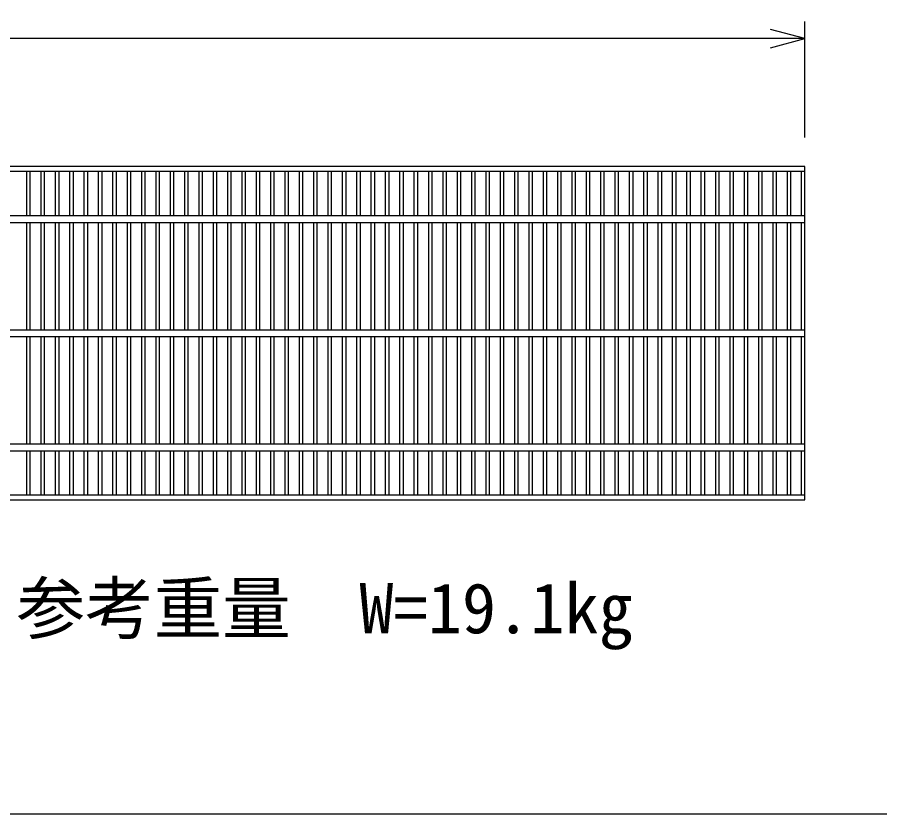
# Model space of a CAD drawing. Units: millimetres, scale not verified. Extents: x -16800 to 16800, y -5940 to 5940.
# Drawn here: x -5464 to -4709, y 8 to 705 of the extents above; entities that cross this region are included whole.
import ezdxf
from ezdxf.enums import TextEntityAlignment as Align

# ---------------------------------------------------------------- set-up
doc = ezdxf.new("R2010")
doc.units = ezdxf.units.MM
doc.header["$LTSCALE"] = 20
for name, color, linetype, lineweight in [('0-0_DIM', 7, 'Continuous', 25), ('0-2_HATCH', 6, 'Continuous', 25), ('0-6_TXT', 7, 'Continuous', 25)]:
    doc.layers.add(name, color=color, linetype=linetype, lineweight=lineweight)
doc.styles.add('ＭＳ ゴシック', font='')
doc.styles.get('ＭＳ ゴシック').set_extended_font_data('MS Gothic')

msp = doc.modelspace()

# ---------------------------------------------------------------- linework, layer by layer
at = {"layer": '0-0_DIM'}
for p, q in [((-4774.54, 600.06), (-4774.54, 701.64)), ((-4774.54, 686.64), (-5769.54, 686.64))]:
    msp.add_line(p, q, dxfattribs=at)
msp.add_lwpolyline([(-4804.54, 678.61), (-4774.54, 686.64), (-4804.54, 694.68)], dxfattribs=at)
at = {"layer": '0-2_HATCH'}
for p, q in [((-4774.54, 574.83), (-5769.54, 574.83)), ((-4774.54, 282.83), (-4774.54, 574.83)), ((-4774.54, 570.33), (-5769.54, 570.33)), ((-5455.54, 531.83), (-5455.54, 570.33)), ((-5452.54, 531.83), (-5452.54, 570.33)), ((-5442.98, 531.83), (-5442.98, 570.33)), ((-5439.98, 531.83), (-5439.98, 570.33)), ((-5430.42, 531.83), (-5430.42, 570.33)), ((-5427.42, 531.83), (-5427.42, 570.33)), ((-5417.86, 531.83), (-5417.86, 570.33)), ((-5414.86, 531.83), (-5414.86, 570.33)), ((-5405.3, 531.83), (-5405.3, 570.33)), ((-5402.3, 531.83), (-5402.3, 570.33)), ((-5392.74, 531.83), (-5392.74, 570.33)), ((-5389.74, 531.83), (-5389.74, 570.33)), ((-5380.18, 531.83), (-5380.18, 570.33)), ((-5377.18, 531.83), (-5377.18, 570.33)), ((-5367.62, 531.83), (-5367.62, 570.33)), ((-5364.62, 531.83), (-5364.62, 570.33)), ((-5355.06, 531.83), (-5355.06, 570.33)), ((-5352.06, 531.83), (-5352.06, 570.33)), ((-5342.5, 531.83), (-5342.5, 570.33)), ((-5339.5, 531.83), (-5339.5, 570.33)), ((-5329.94, 531.83), (-5329.94, 570.33)), ((-5326.94, 531.83), (-5326.94, 570.33)), ((-5317.38, 531.83), (-5317.38, 570.33)), ((-5314.38, 531.83), (-5314.38, 570.33)), ((-5304.82, 531.83), (-5304.82, 570.33)), ((-5301.82, 531.83), (-5301.82, 570.33)), ((-5292.26, 531.83), (-5292.26, 570.33)), ((-5289.26, 531.83), (-5289.26, 570.33)), ((-5279.7, 531.83), (-5279.7, 570.33)), ((-5276.7, 531.83), (-5276.7, 570.33)), ((-5267.14, 531.83), (-5267.14, 570.33)), ((-5264.14, 531.83), (-5264.14, 570.33)), ((-5254.58, 531.83), (-5254.58, 570.33)), ((-5251.58, 531.83), (-5251.58, 570.33)), ((-5242.02, 531.83), (-5242.02, 570.33)), ((-5239.02, 531.83), (-5239.02, 570.33)), ((-5229.46, 531.83), (-5229.46, 570.33)), ((-5226.46, 531.83), (-5226.46, 570.33)), ((-5216.9, 531.83), (-5216.9, 570.33)), ((-5213.9, 531.83), (-5213.9, 570.33)), ((-5204.34, 531.83), (-5204.34, 570.33)), ((-5201.34, 531.83), (-5201.34, 570.33)), ((-5191.78, 531.83), (-5191.78, 570.33)), ((-5188.78, 531.83), (-5188.78, 570.33)), ((-5179.22, 531.83), (-5179.22, 570.33)), ((-5176.22, 531.83), (-5176.22, 570.33)), ((-5166.66, 531.83), (-5166.66, 570.33)), ((-5163.66, 531.83), (-5163.66, 570.33)), ((-5154.1, 531.83), (-5154.1, 570.33)), ((-5151.1, 531.83), (-5151.1, 570.33)), ((-5141.54, 531.83), (-5141.54, 570.33)), ((-5138.54, 531.83), (-5138.54, 570.33)), ((-5128.98, 531.83), (-5128.98, 570.33)), ((-5125.98, 531.83), (-5125.98, 570.33)), ((-5116.42, 531.83), (-5116.42, 570.33)), ((-5113.42, 531.83), (-5113.42, 570.33)), ((-5103.86, 531.83), (-5103.86, 570.33)), ((-5100.86, 531.83), (-5100.86, 570.33)), ((-5091.3, 531.83), (-5091.3, 570.33)), ((-5088.3, 531.83), (-5088.3, 570.33)), ((-5078.74, 531.83), (-5078.74, 570.33)), ((-5075.74, 531.83), (-5075.74, 570.33)), ((-5066.18, 531.83), (-5066.18, 570.33)), ((-5063.18, 531.83), (-5063.18, 570.33)), ((-5053.62, 531.83), (-5053.62, 570.33)), ((-5050.62, 531.83), (-5050.62, 570.33)), ((-5041.06, 531.83), (-5041.06, 570.33)), ((-5038.06, 531.83), (-5038.06, 570.33)), ((-5028.5, 531.83), (-5028.5, 570.33)), ((-5025.5, 531.83), (-5025.5, 570.33)), ((-5015.94, 531.83), (-5015.94, 570.33)), ((-5012.94, 531.83), (-5012.94, 570.33)), ((-5003.38, 531.83), (-5003.38, 570.33)), ((-5000.38, 531.83), (-5000.38, 570.33)), ((-4990.82, 531.83), (-4990.82, 570.33)), ((-4987.82, 531.83), (-4987.82, 570.33)), ((-4978.26, 531.83), (-4978.26, 570.33)), ((-4975.26, 531.83), (-4975.26, 570.33)), ((-4965.7, 531.83), (-4965.7, 570.33)), ((-4962.7, 531.83), (-4962.7, 570.33)), ((-4953.14, 531.83), (-4953.14, 570.33)), ((-4950.14, 531.83), (-4950.14, 570.33)), ((-4940.58, 531.83), (-4940.58, 570.33)), ((-4937.58, 531.83), (-4937.58, 570.33)), ((-4928.02, 531.83), (-4928.02, 570.33)), ((-4925.02, 531.83), (-4925.02, 570.33)), ((-4915.46, 531.83), (-4915.46, 570.33)), ((-4912.46, 531.83), (-4912.46, 570.33)), ((-4902.9, 531.83), (-4902.9, 570.33)), ((-4899.9, 531.83), (-4899.9, 570.33)), ((-4890.34, 531.83), (-4890.34, 570.33)), ((-4887.34, 531.83), (-4887.34, 570.33)), ((-4877.78, 531.83), (-4877.78, 570.33)), ((-4874.78, 531.83), (-4874.78, 570.33)), ((-4865.22, 531.83), (-4865.22, 570.33)), ((-4862.22, 531.83), (-4862.22, 570.33)), ((-4852.66, 531.83), (-4852.66, 570.33)), ((-4849.66, 531.83), (-4849.66, 570.33)), ((-4840.1, 531.83), (-4840.1, 570.33)), ((-4837.1, 531.83), (-4837.1, 570.33)), ((-4827.54, 531.83), (-4827.54, 570.33)), ((-4824.54, 531.83), (-4824.54, 570.33)), ((-4814.98, 531.83), (-4814.98, 570.33)), ((-4811.98, 531.83), (-4811.98, 570.33)), ((-4802.42, 531.83), (-4802.42, 570.33)), ((-4799.42, 531.83), (-4799.42, 570.33)), ((-4789.86, 531.83), (-4789.86, 570.33)), ((-4786.86, 531.83), (-4786.86, 570.33)), ((-4777.54, 531.83), (-4777.54, 570.33)), ((-5769.54, 531.83), (-4774.54, 531.83)), ((-5769.54, 525.83), (-4774.54, 525.83)), ((-5455.54, 431.83), (-5455.54, 525.83)), ((-5452.54, 431.83), (-5452.54, 525.83)), ((-5442.98, 431.83), (-5442.98, 525.83)), ((-5439.98, 431.83), (-5439.98, 525.83)), ((-5430.42, 431.83), (-5430.42, 525.83)), ((-5427.42, 431.83), (-5427.42, 525.83)), ((-5417.86, 431.83), (-5417.86, 525.83)), ((-5414.86, 431.83), (-5414.86, 525.83)), ((-5405.3, 431.83), (-5405.3, 525.83)), ((-5402.3, 431.83), (-5402.3, 525.83)), ((-5392.74, 431.83), (-5392.74, 525.83)), ((-5389.74, 431.83), (-5389.74, 525.83)), ((-5380.18, 431.83), (-5380.18, 525.83)), ((-5377.18, 431.83), (-5377.18, 525.83)), ((-5367.62, 431.83), (-5367.62, 525.83)), ((-5364.62, 431.83), (-5364.62, 525.83)), ((-5355.06, 431.83), (-5355.06, 525.83)), ((-5352.06, 431.83), (-5352.06, 525.83)), ((-5342.5, 431.83), (-5342.5, 525.83)), ((-5339.5, 431.83), (-5339.5, 525.83)), ((-5329.94, 431.83), (-5329.94, 525.83)), ((-5326.94, 431.83), (-5326.94, 525.83)), ((-5317.38, 431.83), (-5317.38, 525.83)), ((-5314.38, 431.83), (-5314.38, 525.83)), ((-5304.82, 431.83), (-5304.82, 525.83)), ((-5301.82, 431.83), (-5301.82, 525.83)), ((-5292.26, 431.83), (-5292.26, 525.83)), ((-5289.26, 431.83), (-5289.26, 525.83)), ((-5279.7, 431.83), (-5279.7, 525.83)), ((-5276.7, 431.83), (-5276.7, 525.83)), ((-5267.14, 431.83), (-5267.14, 525.83)), ((-5264.14, 431.83), (-5264.14, 525.83)), ((-5254.58, 431.83), (-5254.58, 525.83)), ((-5251.58, 431.83), (-5251.58, 525.83)), ((-5242.02, 431.83), (-5242.02, 525.83)), ((-5239.02, 431.83), (-5239.02, 525.83)), ((-5229.46, 431.83), (-5229.46, 525.83)), ((-5226.46, 431.83), (-5226.46, 525.83)), ((-5216.9, 431.83), (-5216.9, 525.83)), ((-5213.9, 431.83), (-5213.9, 525.83)), ((-5204.34, 431.83), (-5204.34, 525.83)), ((-5201.34, 431.83), (-5201.34, 525.83)), ((-5191.78, 431.83), (-5191.78, 525.83)), ((-5188.78, 431.83), (-5188.78, 525.83)), ((-5179.22, 431.83), (-5179.22, 525.83)), ((-5176.22, 431.83), (-5176.22, 525.83)), ((-5166.66, 431.83), (-5166.66, 525.83)), ((-5163.66, 431.83), (-5163.66, 525.83)), ((-5154.1, 431.83), (-5154.1, 525.83)), ((-5151.1, 431.83), (-5151.1, 525.83)), ((-5141.54, 431.83), (-5141.54, 525.83)), ((-5138.54, 431.83), (-5138.54, 525.83)), ((-5128.98, 431.83), (-5128.98, 525.83)), ((-5125.98, 431.83), (-5125.98, 525.83)), ((-5116.42, 431.83), (-5116.42, 525.83)), ((-5113.42, 431.83), (-5113.42, 525.83)), ((-5103.86, 431.83), (-5103.86, 525.83)), ((-5100.86, 431.83), (-5100.86, 525.83)), ((-5091.3, 431.83), (-5091.3, 525.83)), ((-5088.3, 431.83), (-5088.3, 525.83)), ((-5078.74, 431.83), (-5078.74, 525.83)), ((-5075.74, 431.83), (-5075.74, 525.83)), ((-5066.18, 431.83), (-5066.18, 525.83)), ((-5063.18, 431.83), (-5063.18, 525.83)), ((-5053.62, 431.83), (-5053.62, 525.83)), ((-5050.62, 431.83), (-5050.62, 525.83)), ((-5041.06, 431.83), (-5041.06, 525.83)), ((-5038.06, 431.83), (-5038.06, 525.83)), ((-5028.5, 431.83), (-5028.5, 525.83)), ((-5025.5, 431.83), (-5025.5, 525.83)), ((-5015.94, 431.83), (-5015.94, 525.83)), ((-5012.94, 431.83), (-5012.94, 525.83)), ((-5003.38, 431.83), (-5003.38, 525.83)), ((-5000.38, 431.83), (-5000.38, 525.83)), ((-4990.82, 431.83), (-4990.82, 525.83)), ((-4987.82, 431.83), (-4987.82, 525.83)), ((-4978.26, 431.83), (-4978.26, 525.83)), ((-4975.26, 431.83), (-4975.26, 525.83)), ((-4965.7, 431.83), (-4965.7, 525.83)), ((-4962.7, 431.83), (-4962.7, 525.83)), ((-4953.14, 431.83), (-4953.14, 525.83)), ((-4950.14, 431.83), (-4950.14, 525.83)), ((-4940.58, 431.83), (-4940.58, 525.83)), ((-4937.58, 431.83), (-4937.58, 525.83)), ((-4928.02, 431.83), (-4928.02, 525.83)), ((-4925.02, 431.83), (-4925.02, 525.83)), ((-4915.46, 431.83), (-4915.46, 525.83)), ((-4912.46, 431.83), (-4912.46, 525.83)), ((-4902.9, 431.83), (-4902.9, 525.83)), ((-4899.9, 431.83), (-4899.9, 525.83)), ((-4890.34, 431.83), (-4890.34, 525.83)), ((-4887.34, 431.83), (-4887.34, 525.83)), ((-4877.78, 431.83), (-4877.78, 525.83)), ((-4874.78, 431.83), (-4874.78, 525.83)), ((-4865.22, 431.83), (-4865.22, 525.83)), ((-4862.22, 431.83), (-4862.22, 525.83)), ((-4852.66, 431.83), (-4852.66, 525.83)), ((-4849.66, 431.83), (-4849.66, 525.83)), ((-4840.1, 431.83), (-4840.1, 525.83)), ((-4837.1, 431.83), (-4837.1, 525.83)), ((-4827.54, 431.83), (-4827.54, 525.83)), ((-4824.54, 431.83), (-4824.54, 525.83)), ((-4814.98, 431.83), (-4814.98, 525.83)), ((-4811.98, 431.83), (-4811.98, 525.83)), ((-4802.42, 431.83), (-4802.42, 525.83)), ((-4799.42, 431.83), (-4799.42, 525.83)), ((-4789.86, 431.83), (-4789.86, 525.83)), ((-4786.86, 431.83), (-4786.86, 525.83)), ((-4777.54, 431.83), (-4777.54, 525.83)), ((-5769.54, 431.83), (-4774.54, 431.83)), ((-5769.54, 425.83), (-4774.54, 425.83)), ((-5455.54, 331.83), (-5455.54, 425.83)), ((-5452.54, 331.83), (-5452.54, 425.83)), ((-5442.98, 331.83), (-5442.98, 425.83)), ((-5439.98, 331.83), (-5439.98, 425.83)), ((-5430.42, 331.83), (-5430.42, 425.83)), ((-5427.42, 331.83), (-5427.42, 425.83)), ((-5417.86, 331.83), (-5417.86, 425.83)), ((-5414.86, 331.83), (-5414.86, 425.83)), ((-5405.3, 331.83), (-5405.3, 425.83)), ((-5402.3, 331.83), (-5402.3, 425.83)), ((-5392.74, 331.83), (-5392.74, 425.83)), ((-5389.74, 331.83), (-5389.74, 425.83)), ((-5380.18, 331.83), (-5380.18, 425.83)), ((-5377.18, 331.83), (-5377.18, 425.83)), ((-5367.62, 331.83), (-5367.62, 425.83)), ((-5364.62, 331.83), (-5364.62, 425.83)), ((-5355.06, 331.83), (-5355.06, 425.83)), ((-5352.06, 331.83), (-5352.06, 425.83)), ((-5342.5, 331.83), (-5342.5, 425.83)), ((-5339.5, 331.83), (-5339.5, 425.83)), ((-5329.94, 331.83), (-5329.94, 425.83)), ((-5326.94, 331.83), (-5326.94, 425.83)), ((-5317.38, 331.83), (-5317.38, 425.83)), ((-5314.38, 331.83), (-5314.38, 425.83)), ((-5304.82, 331.83), (-5304.82, 425.83)), ((-5301.82, 331.83), (-5301.82, 425.83)), ((-5292.26, 331.83), (-5292.26, 425.83)), ((-5289.26, 331.83), (-5289.26, 425.83)), ((-5279.7, 331.83), (-5279.7, 425.83)), ((-5276.7, 331.83), (-5276.7, 425.83)), ((-5267.14, 331.83), (-5267.14, 425.83)), ((-5264.14, 331.83), (-5264.14, 425.83)), ((-5254.58, 331.83), (-5254.58, 425.83)), ((-5251.58, 331.83), (-5251.58, 425.83)), ((-5242.02, 331.83), (-5242.02, 425.83)), ((-5239.02, 331.83), (-5239.02, 425.83)), ((-5229.46, 331.83), (-5229.46, 425.83)), ((-5226.46, 331.83), (-5226.46, 425.83)), ((-5216.9, 331.83), (-5216.9, 425.83)), ((-5213.9, 331.83), (-5213.9, 425.83)), ((-5204.34, 331.83), (-5204.34, 425.83)), ((-5201.34, 331.83), (-5201.34, 425.83)), ((-5191.78, 331.83), (-5191.78, 425.83)), ((-5188.78, 331.83), (-5188.78, 425.83)), ((-5179.22, 331.83), (-5179.22, 425.83)), ((-5176.22, 331.83), (-5176.22, 425.83)), ((-5166.66, 331.83), (-5166.66, 425.83)), ((-5163.66, 331.83), (-5163.66, 425.83)), ((-5154.1, 331.83), (-5154.1, 425.83)), ((-5151.1, 331.83), (-5151.1, 425.83)), ((-5141.54, 331.83), (-5141.54, 425.83)), ((-5138.54, 331.83), (-5138.54, 425.83)), ((-5128.98, 331.83), (-5128.98, 425.83)), ((-5125.98, 331.83), (-5125.98, 425.83)), ((-5116.42, 331.83), (-5116.42, 425.83)), ((-5113.42, 331.83), (-5113.42, 425.83)), ((-5103.86, 331.83), (-5103.86, 425.83)), ((-5100.86, 331.83), (-5100.86, 425.83)), ((-5091.3, 331.83), (-5091.3, 425.83)), ((-5088.3, 331.83), (-5088.3, 425.83)), ((-5078.74, 331.83), (-5078.74, 425.83)), ((-5075.74, 331.83), (-5075.74, 425.83)), ((-5066.18, 331.83), (-5066.18, 425.83)), ((-5063.18, 331.83), (-5063.18, 425.83)), ((-5053.62, 331.83), (-5053.62, 425.83)), ((-5050.62, 331.83), (-5050.62, 425.83)), ((-5041.06, 331.83), (-5041.06, 425.83)), ((-5038.06, 331.83), (-5038.06, 425.83)), ((-5028.5, 331.83), (-5028.5, 425.83)), ((-5025.5, 331.83), (-5025.5, 425.83)), ((-5015.94, 331.83), (-5015.94, 425.83)), ((-5012.94, 331.83), (-5012.94, 425.83)), ((-5003.38, 331.83), (-5003.38, 425.83)), ((-5000.38, 331.83), (-5000.38, 425.83)), ((-4990.82, 331.83), (-4990.82, 425.83)), ((-4987.82, 331.83), (-4987.82, 425.83)), ((-4978.26, 331.83), (-4978.26, 425.83)), ((-4975.26, 331.83), (-4975.26, 425.83)), ((-4965.7, 331.83), (-4965.7, 425.83)), ((-4962.7, 331.83), (-4962.7, 425.83)), ((-4953.14, 331.83), (-4953.14, 425.83)), ((-4950.14, 331.83), (-4950.14, 425.83)), ((-4940.58, 331.83), (-4940.58, 425.83)), ((-4937.58, 331.83), (-4937.58, 425.83)), ((-4928.02, 331.83), (-4928.02, 425.83)), ((-4925.02, 331.83), (-4925.02, 425.83)), ((-4915.46, 331.83), (-4915.46, 425.83)), ((-4912.46, 331.83), (-4912.46, 425.83)), ((-4902.9, 331.83), (-4902.9, 425.83)), ((-4899.9, 331.83), (-4899.9, 425.83)), ((-4890.34, 331.83), (-4890.34, 425.83)), ((-4887.34, 331.83), (-4887.34, 425.83)), ((-4877.78, 331.83), (-4877.78, 425.83)), ((-4874.78, 331.83), (-4874.78, 425.83)), ((-4865.22, 331.83), (-4865.22, 425.83)), ((-4862.22, 331.83), (-4862.22, 425.83)), ((-4852.66, 331.83), (-4852.66, 425.83)), ((-4849.66, 331.83), (-4849.66, 425.83)), ((-4840.1, 331.83), (-4840.1, 425.83)), ((-4837.1, 331.83), (-4837.1, 425.83)), ((-4827.54, 331.83), (-4827.54, 425.83)), ((-4824.54, 331.83), (-4824.54, 425.83)), ((-4814.98, 331.83), (-4814.98, 425.83)), ((-4811.98, 331.83), (-4811.98, 425.83)), ((-4802.42, 331.83), (-4802.42, 425.83)), ((-4799.42, 331.83), (-4799.42, 425.83)), ((-4789.86, 331.83), (-4789.86, 425.83)), ((-4786.86, 331.83), (-4786.86, 425.83)), ((-4777.54, 331.83), (-4777.54, 425.83)), ((-5769.54, 331.83), (-4774.54, 331.83)), ((-5769.54, 325.83), (-4774.54, 325.83)), ((-5455.54, 287.33), (-5455.54, 325.83)), ((-5452.54, 287.33), (-5452.54, 325.83)), ((-5442.98, 287.33), (-5442.98, 325.83)), ((-5439.98, 287.33), (-5439.98, 325.83)), ((-5430.42, 287.33), (-5430.42, 325.83)), ((-5427.42, 287.33), (-5427.42, 325.83)), ((-5417.86, 287.33), (-5417.86, 325.83)), ((-5414.86, 287.33), (-5414.86, 325.83)), ((-5405.3, 287.33), (-5405.3, 325.83)), ((-5402.3, 287.33), (-5402.3, 325.83)), ((-5392.74, 287.33), (-5392.74, 325.83)), ((-5389.74, 287.33), (-5389.74, 325.83)), ((-5380.18, 287.33), (-5380.18, 325.83)), ((-5377.18, 287.33), (-5377.18, 325.83)), ((-5367.62, 287.33), (-5367.62, 325.83)), ((-5364.62, 287.33), (-5364.62, 325.83)), ((-5355.06, 287.33), (-5355.06, 325.83)), ((-5352.06, 287.33), (-5352.06, 325.83)), ((-5342.5, 287.33), (-5342.5, 325.83)), ((-5339.5, 287.33), (-5339.5, 325.83)), ((-5329.94, 287.33), (-5329.94, 325.83)), ((-5326.94, 287.33), (-5326.94, 325.83)), ((-5317.38, 287.33), (-5317.38, 325.83)), ((-5314.38, 287.33), (-5314.38, 325.83)), ((-5304.82, 287.33), (-5304.82, 325.83)), ((-5301.82, 287.33), (-5301.82, 325.83)), ((-5292.26, 287.33), (-5292.26, 325.83)), ((-5289.26, 287.33), (-5289.26, 325.83)), ((-5279.7, 287.33), (-5279.7, 325.83)), ((-5276.7, 287.33), (-5276.7, 325.83)), ((-5267.14, 287.33), (-5267.14, 325.83)), ((-5264.14, 287.33), (-5264.14, 325.83)), ((-5254.58, 287.33), (-5254.58, 325.83)), ((-5251.58, 287.33), (-5251.58, 325.83)), ((-5242.02, 287.33), (-5242.02, 325.83)), ((-5239.02, 287.33), (-5239.02, 325.83)), ((-5229.46, 287.33), (-5229.46, 325.83)), ((-5226.46, 287.33), (-5226.46, 325.83)), ((-5216.9, 287.33), (-5216.9, 325.83)), ((-5213.9, 287.33), (-5213.9, 325.83)), ((-5204.34, 287.33), (-5204.34, 325.83)), ((-5201.34, 287.33), (-5201.34, 325.83)), ((-5191.78, 287.33), (-5191.78, 325.83)), ((-5188.78, 287.33), (-5188.78, 325.83)), ((-5179.22, 287.33), (-5179.22, 325.83)), ((-5176.22, 287.33), (-5176.22, 325.83)), ((-5166.66, 287.33), (-5166.66, 325.83)), ((-5163.66, 287.33), (-5163.66, 325.83)), ((-5154.1, 287.33), (-5154.1, 325.83)), ((-5151.1, 287.33), (-5151.1, 325.83)), ((-5141.54, 287.33), (-5141.54, 325.83)), ((-5138.54, 287.33), (-5138.54, 325.83)), ((-5128.98, 287.33), (-5128.98, 325.83)), ((-5125.98, 287.33), (-5125.98, 325.83)), ((-5116.42, 287.33), (-5116.42, 325.83)), ((-5113.42, 287.33), (-5113.42, 325.83)), ((-5103.86, 287.33), (-5103.86, 325.83)), ((-5100.86, 287.33), (-5100.86, 325.83)), ((-5091.3, 287.33), (-5091.3, 325.83)), ((-5088.3, 287.33), (-5088.3, 325.83)), ((-5078.74, 287.33), (-5078.74, 325.83)), ((-5075.74, 287.33), (-5075.74, 325.83)), ((-5066.18, 287.33), (-5066.18, 325.83)), ((-5063.18, 287.33), (-5063.18, 325.83)), ((-5053.62, 287.33), (-5053.62, 325.83)), ((-5050.62, 287.33), (-5050.62, 325.83)), ((-5041.06, 287.33), (-5041.06, 325.83)), ((-5038.06, 287.33), (-5038.06, 325.83)), ((-5028.5, 287.33), (-5028.5, 325.83)), ((-5025.5, 287.33), (-5025.5, 325.83)), ((-5015.94, 287.33), (-5015.94, 325.83)), ((-5012.94, 287.33), (-5012.94, 325.83)), ((-5003.38, 287.33), (-5003.38, 325.83)), ((-5000.38, 287.33), (-5000.38, 325.83)), ((-4990.82, 287.33), (-4990.82, 325.83)), ((-4987.82, 287.33), (-4987.82, 325.83)), ((-4978.26, 287.33), (-4978.26, 325.83)), ((-4975.26, 287.33), (-4975.26, 325.83)), ((-4965.7, 287.33), (-4965.7, 325.83)), ((-4962.7, 287.33), (-4962.7, 325.83)), ((-4953.14, 287.33), (-4953.14, 325.83)), ((-4950.14, 287.33), (-4950.14, 325.83)), ((-4940.58, 287.33), (-4940.58, 325.83)), ((-4937.58, 287.33), (-4937.58, 325.83)), ((-4928.02, 287.33), (-4928.02, 325.83)), ((-4925.02, 287.33), (-4925.02, 325.83)), ((-4915.46, 287.33), (-4915.46, 325.83)), ((-4912.46, 287.33), (-4912.46, 325.83)), ((-4902.9, 287.33), (-4902.9, 325.83)), ((-4899.9, 287.33), (-4899.9, 325.83)), ((-4890.34, 287.33), (-4890.34, 325.83)), ((-4887.34, 287.33), (-4887.34, 325.83)), ((-4877.78, 287.33), (-4877.78, 325.83)), ((-4874.78, 287.33), (-4874.78, 325.83)), ((-4865.22, 287.33), (-4865.22, 325.83)), ((-4862.22, 287.33), (-4862.22, 325.83)), ((-4852.66, 287.33), (-4852.66, 325.83)), ((-4849.66, 287.33), (-4849.66, 325.83)), ((-4840.1, 287.33), (-4840.1, 325.83)), ((-4837.1, 287.33), (-4837.1, 325.83)), ((-4827.54, 287.33), (-4827.54, 325.83)), ((-4824.54, 287.33), (-4824.54, 325.83)), ((-4814.98, 287.33), (-4814.98, 325.83)), ((-4811.98, 287.33), (-4811.98, 325.83)), ((-4802.42, 287.33), (-4802.42, 325.83)), ((-4799.42, 287.33), (-4799.42, 325.83)), ((-4789.86, 287.33), (-4789.86, 325.83)), ((-4786.86, 287.33), (-4786.86, 325.83)), ((-4777.54, 287.33), (-4777.54, 325.83)), ((-5769.54, 287.33), (-4774.54, 287.33)), ((-5769.54, 282.83), (-4774.54, 282.83))]:
    msp.add_line(p, q, dxfattribs=at)
at = {"layer": '0-6_TXT'}
msp.add_lwpolyline([(-6454.13, 8.14), (-3954.13, 8.14), (-3954.13, 2208.14), (-6454.13, 2208.14)], close=True, dxfattribs=at)

# ---------------------------------------------------------------- texts
at = {"layer": '0-0_DIM', "style": 'ＭＳ ゴシック'}
msp.add_text('参考重量\u3000W=19.1kg', height=43.99, dxfattribs=at).set_placement((-5464.55, 152.9), align=Align.BOTTOM_LEFT)

doc.saveas('drawing.dxf')
